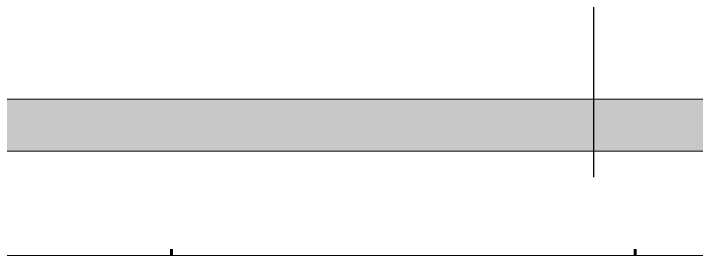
# Model space of a CAD drawing. Header units: millimetres. Extents: x -60946 to 138510, y -262288 to 24501.
# Drawn here: x -14818 to -14490.8, y -179823.5 to -179707.5 of the extents above; entities that cross this region are included whole.
import ezdxf

# ---------------------------------------------------------------- set-up
doc = ezdxf.new("R2010")
doc.units = ezdxf.units.MM
for name, color, linetype, lineweight in [('2)Тип-5', 1, 'Continuous', 60), ('Стены внутренние', 7, 'Continuous', 18), ('Стены штриховка', 7, 'Continuous', 9)]:
    doc.layers.add(name, color=color, linetype=linetype, lineweight=lineweight)

msp = doc.modelspace()

# ---------------------------------------------------------------- hatches: boundary and pattern name
at = {"layer": '2)Тип-5', "true_color": 0xd50000}
msp.add_hatch(color=12, dxfattribs=at).paths.add_polyline_path([(-12915.6385, -179773.4914), (-12890.6385, -179773.4914), (-12890.6385, -179748.4914), (-16065.6385, -179748.4914), (-16065.6385, -179773.4914), (-12990.6385, -179773.4914)])
h = msp.add_hatch(dxfattribs=at)
h.set_pattern_fill('FP_7', color=12, style=0, pattern_type=2)
h.set_pattern_definition([(0, (9.36, -198628.46), (111.125, 111.125), [55.562, -166.688]), (90, (37.14, -198656.24), (-111.125, 111.125), [55.562, -166.688])])
h.paths.add_polyline_path([(-16065.6385, -179823.4914), (-12990.6385, -179823.4914), (-12990.6385, -179773.4914), (-16090.6385, -179773.4914), (-16090.6385, -179823.4914)])

# ---------------------------------------------------------------- linework, layer by layer
at = {"layer": '2)Тип-5', "lineweight": 25}
msp.add_line((-14539.9811, -179785.9914), (-14539.9811, -179008.2069), dxfattribs=at)
at = {"layer": 'Стены внутренние', "lineweight": 5}
for p, q in [((-12890.6385, -179748.4914), (-16065.6385, -179748.4914)), ((-16190.6385, -179823.4914), (-13015.6385, -179823.4914))]:
    msp.add_line(p, q, dxfattribs=at)
at = {"layer": 'Стены штриховка', "lineweight": 9}
msp.add_line((-12890.6385, -179773.4914), (-16090.6385, -179773.4914), dxfattribs=at)

doc.saveas('drawing.dxf')
